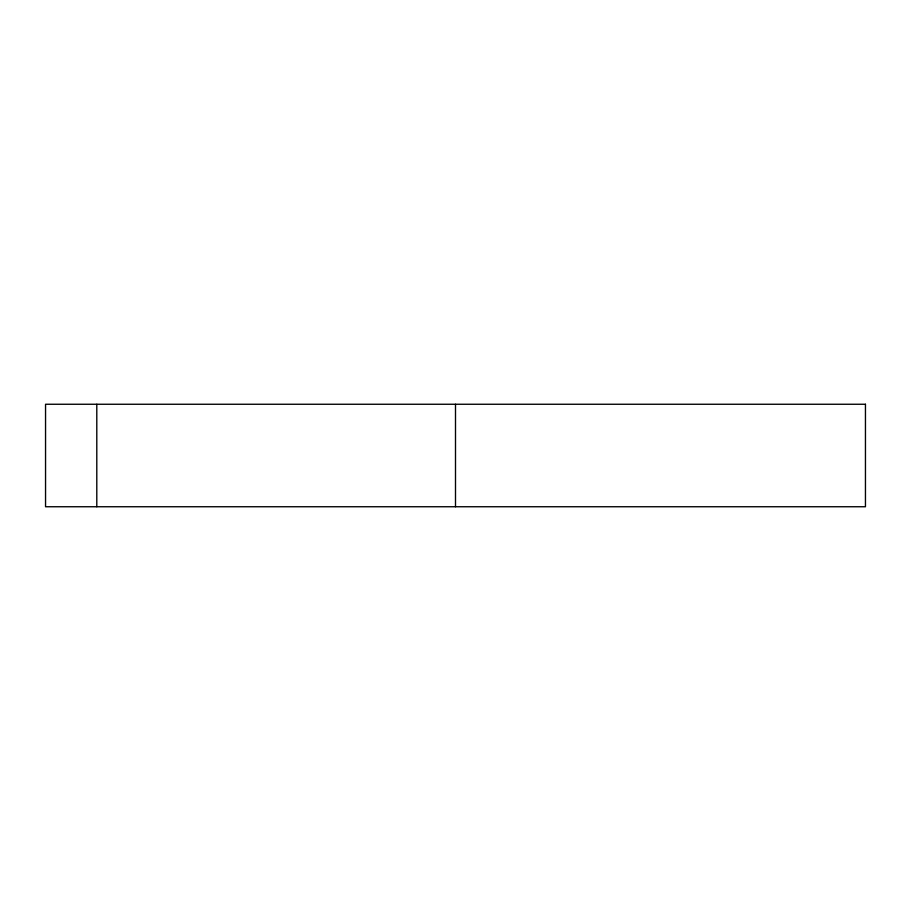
<?xml version="1.0" encoding="UTF-8"?>
<svg xmlns="http://www.w3.org/2000/svg" width="911" height="911" viewBox="0 0 911 911"><rect width="100%" height="100%" fill="white"/><g stroke="black" fill="none" stroke-linecap="round" stroke-linejoin="round"><path stroke-width="1.37" d="M455.5 404.256L455.5 506.744M96.794 404.256L96.794 506.744M865.45 404.256L45.55 404.256L45.55 506.744L865.45 506.744L865.45 404.256"/></g></svg>
